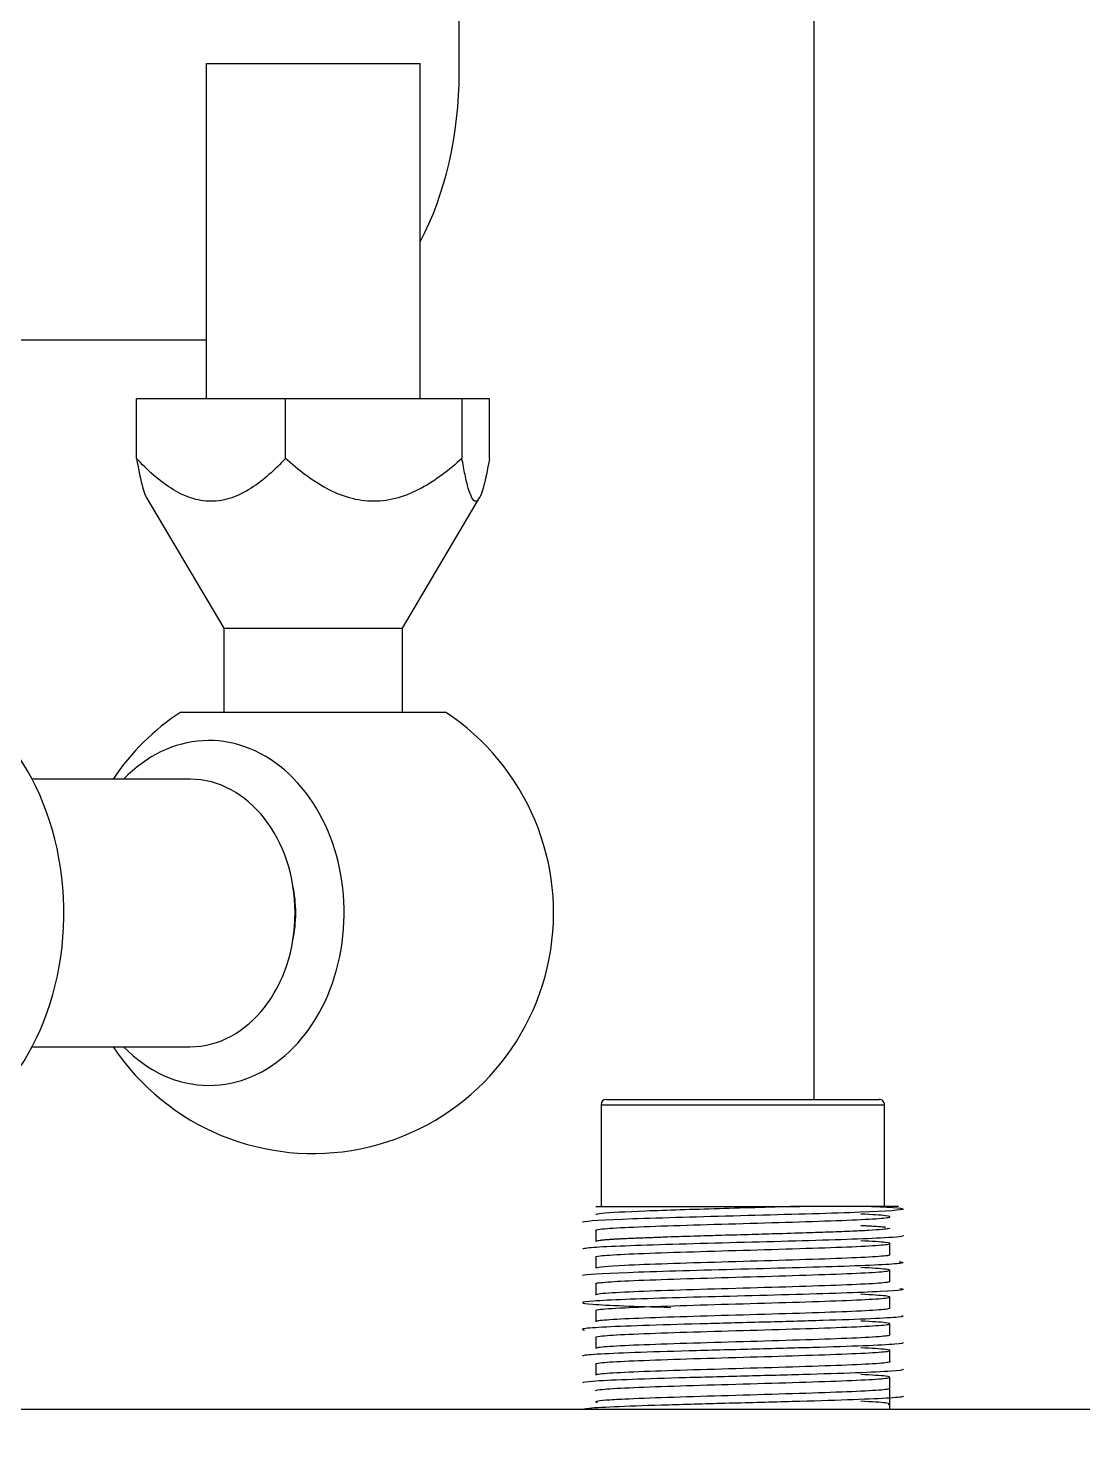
# Model space of a CAD drawing. Extents: x -681219 to -550379, y -242630 to -158199.
# Drawn here: x -601870.9 to -601831.4, y -230010.7 to -229958.2 of the extents above; entities that cross this region are included whole.
import ezdxf

# ---------------------------------------------------------------- set-up
doc = ezdxf.new("R2010")
doc.units = 0
doc.header["$LTSCALE"] = 1000
doc.layers.get('0').update_dxf_attribs({"linetype": 'CONTINUOUS'})

# ---------------------------------------------------------------- blocks, each defined once
blk = doc.blocks.new('CYPJ15001B0001XY_A_CYPJ1000_V_1')
at = {"color": 0, "linetype": 'ByBlock', "lineweight": -2}
for p, q in [((-527.5, -745.131), (-527.5, -522.153)), ((-487.5, -575.83), (-487.5, -697.501)), ((-513.93, -690.998), (-513.93, -696.91)), ((-503.93, -696.91), (-503.93, -690.998)), ((-491.933, -694.902), (-489.702, -694.902)), ((-489.702, -700.471), (-489.702, -694.902)), ((-493.385, -695.262), (-498.275, -698.16)), ((-501.419, -696.552), (-501.419, -706.45)), ((-477.17, -697.501), (-489.702, -697.501)), ((-477.17, -697.501), (-477.17, -705.501)), ((-498.275, -698.16), (-501.419, -698.16)), ((-498.275, -698.16), (-498.275, -704.841)), ((-510.173, -700.708), (-509.958, -700.752)), ((-507.902, -700.752), (-507.687, -700.708)), ((-491.933, -700.471), (-489.702, -700.471)), ((-489.702, -707.069), (-489.702, -700.471)), ((-501.419, -704.841), (-498.275, -704.841)), ((-498.275, -704.841), (-493.385, -707.74)), ((-489.702, -705.501), (-477.17, -705.501)), ((-477.5, -706.967), (-462.5, -706.967)), ((-489.702, -707.069), (-491.933, -707.069)), ((-489.702, -708.099), (-489.702, -707.069)), ((-491.933, -708.099), (-489.702, -708.099)), ((-525.791, -712.07), (-526.213, -712.07)), ((-524.791, -712.07), (-525.213, -712.07)), ((-523.791, -712.07), (-524.213, -712.07)), ((-522.791, -712.07), (-523.213, -712.07)), ((-521.791, -712.07), (-522.213, -712.07)), ((-520.791, -712.07), (-521.213, -712.07)), ((-519.9, -712.07), (-519.9, -719.697)), ((-516.1, -712.27), (-519.9, -712.27)), ((-516.1, -712.27), (-516.1, -722.87)), ((-515.9, -712.47), (-515.9, -722.67)), ((-462.5, -720.221), (-515.9, -720.221)), ((-527.5, -723.07), (-526.713, -723.07)), ((-526.713, -723.07), (-526.291, -723.07)), ((-525.713, -723.07), (-525.291, -723.07)), ((-524.713, -723.07), (-524.291, -723.07)), ((-523.713, -723.07), (-523.291, -723.07)), ((-522.713, -723.07), (-522.291, -723.07)), ((-521.713, -723.07), (-521.291, -723.07)), ((-519.9, -722.87), (-516.1, -722.87))]:
    blk.add_line(p, q, dxfattribs=at)
for centre, radius, start, end in [((-508.93, -701.501), 8.995, 123.7687, 326.6199), ((-508.93, -701.501), 8.995, 33.3801, 56.2313), ((-516.1, -712.47), 0.2, 0, 90), ((-516.1, -722.67), 0.2, 270, 0)]:
    blk.add_arc(centre, radius, start, end, dxfattribs=at)
for centre, major_axis, ratio, start_param, end_param in [((-508.93, -685.129), (-9, 0), 0.784323, 0.296797, 2.891735), ((-508.93, -697.609), (-6.447, 0), 0.784323, 0, 3.824701), ((-508.93, -697.609), (-6.447, 0), 0.784323, 5.600077, 6.283185), ((-508.93, -696.91), (5, 0), 0.784323, 3.141593, 6.283185), ((-508.93, -697.609), (-4.137, 0), 0.784323, 1.319655, 1.821938), ((-477.5, -700.539), (-10, 0), 0.642788, 0.881744, 1.570796)]:
    blk.add_ellipse(centre, major_axis=major_axis, ratio=ratio, start_param=start_param, end_param=end_param, dxfattribs=at)
for points, knots in [([(-491.933, -700.471), (-492.361, -700.072), (-492.749, -699.654), (-493.194, -698.957), (-493.319, -698.712), (-493.447, -698.336), (-493.481, -698.209), (-493.526, -697.951), (-493.538, -697.819), (-493.538, -697.428), (-493.493, -697.171), (-493.322, -696.666), (-493.198, -696.423), (-492.903, -695.96), (-492.731, -695.737), (-492.352, -695.308), (-492.148, -695.102), (-491.933, -694.902)], [0, 0, 0, 0, 0.25, 0.25, 0.375, 0.375, 0.4375, 0.4375, 0.5, 0.5, 0.625, 0.625, 0.75, 0.75, 0.875, 0.875, 1, 1, 1, 1]), ([(-491.933, -694.902), (-492.361, -694.976), (-492.749, -695.053), (-493.194, -695.182), (-493.319, -695.227), (-493.411, -695.277), (-493.417, -695.281), (-493.423, -695.284)], [0, 0, 0, 0, 0.25, 0.25, 0.375, 0.375, 0.3845235, 0.3845235, 0.3845235, 0.3845235]), ([(-491.933, -707.069), (-492.361, -706.597), (-492.748, -706.101), (-493.194, -705.276), (-493.319, -704.985), (-493.447, -704.54), (-493.481, -704.389), (-493.526, -704.083), (-493.537, -703.927), (-493.538, -703.464), (-493.493, -703.16), (-493.322, -702.561), (-493.198, -702.273), (-492.903, -701.724), (-492.731, -701.461), (-492.352, -700.951), (-492.148, -700.707), (-491.933, -700.471)], [0, 0, 0, 0, 0.25, 0.25, 0.375, 0.375, 0.4375, 0.4375, 0.5, 0.5, 0.625, 0.625, 0.75, 0.75, 0.875, 0.875, 1, 1, 1, 1]), ([(-491.933, -708.099), (-492.361, -708.026), (-492.749, -707.948), (-493.194, -707.819), (-493.319, -707.774), (-493.447, -707.704), (-493.481, -707.681), (-493.526, -707.633), (-493.537, -707.609), (-493.538, -707.537), (-493.492, -707.489), (-493.321, -707.396), (-493.198, -707.351), (-492.903, -707.265), (-492.73, -707.224), (-492.352, -707.144), (-492.148, -707.106), (-491.933, -707.069)], [0, 0, 0, 0, 0.25, 0.25, 0.375, 0.375, 0.4375, 0.4375, 0.5, 0.5, 0.625, 0.625, 0.75, 0.75, 0.875, 0.875, 1, 1, 1, 1]), ([(-526.995, -723.565), (-527.001, -723.574), (-527.028, -723.563), (-527.076, -723.079), (-527.139, -721.585), (-527.202, -719.466), (-527.265, -717.052), (-527.328, -714.718), (-527.392, -712.829), (-527.451, -711.751), (-527.489, -711.556), (-527.506, -711.572)], [0.8530061, 0.8530061, 0.8530061, 0.8530061, 0.8575003, 0.8737503, 0.8900003, 0.9062503, 0.9225003, 0.9387503, 0.9550004, 0.9712504, 0.984375, 0.984375, 0.984375, 0.984375]), ([(-525.987, -723.543), (-525.992, -723.561), (-526.018, -723.609), (-526.065, -723.258), (-526.128, -721.901), (-526.191, -719.87), (-526.254, -717.481), (-526.317, -715.106), (-526.381, -713.115), (-526.44, -711.892), (-526.479, -711.599), (-526.496, -711.574)], [0.59375, 0.59375, 0.59375, 0.59375, 0.5975001, 0.6137501, 0.6300001, 0.6462501, 0.6625001, 0.6787501, 0.6950001, 0.7112502, 0.7246755, 0.7246755, 0.7246755, 0.7246755]), ([(-524.992, -723.558), (-525.012, -723.608), (-525.054, -723.401), (-525.117, -722.196), (-525.18, -720.263), (-525.243, -717.911), (-525.306, -715.506), (-525.369, -713.422), (-525.431, -712.018), (-525.472, -711.632), (-525.491, -711.583)], [0.3378312, 0.3378312, 0.3378312, 0.3378312, 0.3537499, 0.3699999, 0.3862499, 0.4024999, 0.4187499, 0.4349999, 0.4512499, 0.466338, 0.466338, 0.466338, 0.466338]), ([(-523.982, -723.522), (-524.002, -723.619), (-524.043, -723.518), (-524.106, -722.468), (-524.169, -720.643), (-524.232, -718.339), (-524.295, -715.916), (-524.358, -713.75), (-524.421, -712.179), (-524.478, -711.521), (-524.514, -711.563), (-524.528, -711.654)], [0.078125, 0.078125, 0.078125, 0.078125, 0.0937496, 0.1099997, 0.1262497, 0.1424997, 0.1587497, 0.1749997, 0.1912497, 0.2074997, 0.21875, 0.21875, 0.21875, 0.21875]), ([(-522.969, -723.446), (-523.009, -723.746), (-523.048, -723.483), (-523.127, -721.962), (-523.166, -720.713), (-523.245, -717.87), (-523.284, -716.291), (-523.363, -713.621), (-523.402, -712.542), (-523.481, -711.447), (-523.52, -711.435), (-523.599, -712.489), (-523.638, -713.552), (-523.678, -714.877)], [0.8125, 0.8125, 0.8125, 0.8125, 0.84375, 0.84375, 0.875, 0.875, 0.90625, 0.90625, 0.9375, 0.9375, 0.96875, 0.96875, 1, 1, 1, 1]), ([(-521.966, -723.414), (-521.986, -723.579), (-522.005, -723.614), (-522.064, -723.292), (-522.104, -722.51), (-522.182, -720.21), (-522.222, -718.703), (-522.3, -715.741), (-522.34, -714.3), (-522.417, -712.285), (-522.454, -711.678), (-522.491, -711.583)], [0.5468766, 0.5468766, 0.5468766, 0.5468766, 0.5625, 0.5625, 0.59375, 0.59375, 0.625, 0.625, 0.65625, 0.65625, 0.68595, 0.68595, 0.68595, 0.68595]), ([(-520.995, -723.561), (-521.023, -723.608), (-521.052, -723.364), (-521.12, -722.148), (-521.159, -720.942), (-521.238, -718.139), (-521.277, -716.556), (-521.356, -713.832), (-521.395, -712.703), (-521.453, -711.81), (-521.472, -711.64), (-521.491, -711.59)], [0.2897192, 0.2897192, 0.2897192, 0.2897192, 0.3125, 0.3125, 0.34375, 0.34375, 0.375, 0.375, 0.40625, 0.40625, 0.4210244, 0.4210244, 0.4210244, 0.4210244]), ([(-519.9, -722.383), (-519.939, -723.269), (-519.979, -723.689), (-520.057, -723.389), (-520.097, -722.667), (-520.176, -720.451), (-520.215, -718.967), (-520.294, -716), (-520.333, -714.532), (-520.412, -712.374), (-520.451, -711.694), (-520.492, -711.581), (-520.494, -711.577), (-520.496, -711.574)], [0, 0, 0, 0, 0.03125, 0.03125, 0.0625, 0.0625, 0.09375, 0.09375, 0.125, 0.125, 0.15625, 0.15625, 0.1578811, 0.1578811, 0.1578811, 0.1578811]), ([(-527.111, -713.159), (-527.125, -712.872), (-527.139, -712.636), (-527.167, -712.282), (-527.181, -712.164), (-527.209, -712.052), (-527.223, -712.059), (-527.236, -712.128), (-527.236, -712.128), (-527.236, -712.128)], [0, 0, 0, 0, 0.25, 0.25, 0.5, 0.5, 0.75, 0.75, 0.7500107, 0.7500107, 0.7500107, 0.7500107]), ([(-526.8, -712.081), (-526.784, -712.046), (-526.768, -712.099), (-526.73, -712.414), (-526.709, -712.729), (-526.689, -713.159)], [0.7763019, 0.7763019, 0.7763019, 0.7763019, 0.875, 0.875, 1, 1, 1, 1]), ([(-526.111, -713.159), (-526.132, -712.729), (-526.153, -712.414), (-526.185, -712.145), (-526.196, -712.091), (-526.207, -712.075)], [0, 0, 0, 0, 0.125, 0.125, 0.1908279, 0.1908279, 0.1908279, 0.1908279]), ([(-525.799, -712.079), (-525.783, -712.048), (-525.767, -712.102), (-525.73, -712.414), (-525.709, -712.729), (-525.689, -713.159)], [0.7784894, 0.7784894, 0.7784894, 0.7784894, 0.875, 0.875, 1, 1, 1, 1]), ([(-525.111, -713.159), (-525.132, -712.729), (-525.153, -712.414), (-525.184, -712.151), (-525.195, -712.098), (-525.205, -712.079)], [0, 0, 0, 0, 0.125, 0.125, 0.1864885, 0.1864885, 0.1864885, 0.1864885]), ([(-524.797, -712.076), (-524.782, -712.053), (-524.767, -712.107), (-524.73, -712.414), (-524.709, -712.729), (-524.689, -713.159)], [0.7825625, 0.7825625, 0.7825625, 0.7825625, 0.875, 0.875, 1, 1, 1, 1]), ([(-524.111, -713.159), (-524.132, -712.729), (-524.153, -712.414), (-524.184, -712.154), (-524.194, -712.102), (-524.204, -712.081)], [0, 0, 0, 0, 0.125, 0.125, 0.1841561, 0.1841561, 0.1841561, 0.1841561]), ([(-523.802, -712.084), (-523.787, -712.05), (-523.773, -712.083), (-523.735, -712.346), (-523.712, -712.681), (-523.689, -713.159)], [0.593585, 0.593585, 0.593585, 0.593585, 0.75, 0.75, 1, 1, 1, 1]), ([(-523.111, -713.159), (-523.135, -712.684), (-523.158, -712.351), (-523.193, -712.104), (-523.205, -712.064), (-523.217, -712.069)], [0, 0, 0, 0, 0.25, 0.25, 0.3748376, 0.3748376, 0.3748376, 0.3748376]), ([(-522.8, -712.08), (-522.793, -712.067), (-522.766, -712.068), (-522.729, -712.407), (-522.698, -712.963), (-522.689, -713.159)], [0.777108, 0.777108, 0.777108, 0.777108, 0.8166664, 0.9430551, 1, 1, 1, 1]), ([(-521.8, -712.081), (-521.784, -712.047), (-521.767, -712.099), (-521.73, -712.414), (-521.709, -712.729), (-521.689, -713.159)], [0.7771415, 0.7771415, 0.7771415, 0.7771415, 0.875, 0.875, 1, 1, 1, 1]), ([(-521.111, -713.159), (-521.114, -713.12), (-521.118, -713.029), (-521.126, -712.885), (-521.136, -712.719), (-521.147, -712.544), (-521.161, -712.373), (-521.18, -712.191), (-521.196, -712.106), (-521.205, -712.083), (-521.207, -712.081)], [0, 0, 0, 0, 0.0114694, 0.0267417, 0.0458162, 0.0687014, 0.0954145, 0.1259717, 0.1786376, 0.1864115, 0.1864115, 0.1864115, 0.1864115]), ([(-520.798, -712.077), (-520.783, -712.051), (-520.767, -712.105), (-520.73, -712.414), (-520.71, -712.729), (-520.689, -713.159)], [0.7810894, 0.7810894, 0.7810894, 0.7810894, 0.875, 0.875, 1, 1, 1, 1]), ([(-519.9, -719.697), (-519.93, -718.755), (-519.959, -717.696), (-520.019, -715.673), (-520.049, -714.716), (-520.108, -713.177), (-520.138, -712.595), (-520.182, -712.158), (-520.197, -712.082), (-520.212, -712.076)], [0, 0, 0, 0, 0.125, 0.125, 0.25, 0.25, 0.375, 0.375, 0.4375297, 0.4375297, 0.4375297, 0.4375297]), ([(-526.708, -723.067), (-526.718, -723.078), (-526.727, -723.059), (-526.757, -722.908), (-526.778, -722.662), (-526.82, -721.924), (-526.841, -721.432), (-526.882, -720.277), (-526.903, -719.615), (-526.945, -718.218), (-526.966, -717.486), (-527.007, -716.061), (-527.028, -715.369), (-527.07, -714.134), (-527.091, -713.588), (-527.111, -713.159)], [0.1937171, 0.1937171, 0.1937171, 0.1937171, 0.25, 0.25, 0.375, 0.375, 0.5, 0.5, 0.625, 0.625, 0.75, 0.75, 0.875, 0.875, 1, 1, 1, 1]), ([(-526.689, -713.159), (-526.668, -713.589), (-526.647, -714.133), (-526.605, -715.37), (-526.584, -716.061), (-526.543, -717.486), (-526.522, -718.218), (-526.48, -719.615), (-526.459, -720.277), (-526.418, -721.432), (-526.397, -721.924), (-526.355, -722.662), (-526.334, -722.908), (-526.293, -723.117), (-526.272, -723.079), (-526.23, -722.727), (-526.209, -722.412), (-526.189, -721.982)], [0, 0, 0, 0, 0.125, 0.125, 0.25, 0.25, 0.375, 0.375, 0.5, 0.5, 0.625, 0.625, 0.75, 0.75, 0.875, 0.875, 1, 1, 1, 1]), ([(-525.707, -723.066), (-525.717, -723.079), (-525.727, -723.061), (-525.757, -722.908), (-525.778, -722.662), (-525.82, -721.924), (-525.841, -721.432), (-525.882, -720.277), (-525.903, -719.615), (-525.945, -718.218), (-525.966, -717.486), (-526.007, -716.061), (-526.028, -715.37), (-526.07, -714.133), (-526.091, -713.589), (-526.111, -713.159)], [0.1914126, 0.1914126, 0.1914126, 0.1914126, 0.25, 0.25, 0.375, 0.375, 0.5, 0.5, 0.625, 0.625, 0.75, 0.75, 0.875, 0.875, 1, 1, 1, 1]), ([(-525.689, -713.159), (-525.668, -713.589), (-525.647, -714.133), (-525.605, -715.37), (-525.584, -716.061), (-525.543, -717.486), (-525.522, -718.218), (-525.48, -719.615), (-525.459, -720.277), (-525.418, -721.432), (-525.397, -721.924), (-525.355, -722.662), (-525.334, -722.908), (-525.293, -723.116), (-525.272, -723.079), (-525.23, -722.727), (-525.209, -722.412), (-525.189, -721.982)], [0, 0, 0, 0, 0.125, 0.125, 0.25, 0.25, 0.375, 0.375, 0.5, 0.5, 0.625, 0.625, 0.75, 0.75, 0.875, 0.875, 1, 1, 1, 1]), ([(-524.705, -723.062), (-524.715, -723.082), (-524.726, -723.065), (-524.757, -722.908), (-524.778, -722.662), (-524.82, -721.924), (-524.841, -721.432), (-524.882, -720.277), (-524.903, -719.615), (-524.945, -718.218), (-524.966, -717.486), (-525.007, -716.061), (-525.028, -715.37), (-525.07, -714.133), (-525.091, -713.589), (-525.111, -713.159)], [0.1864014, 0.1864014, 0.1864014, 0.1864014, 0.25, 0.25, 0.375, 0.375, 0.5, 0.5, 0.625, 0.625, 0.75, 0.75, 0.875, 0.875, 1, 1, 1, 1]), ([(-524.689, -713.159), (-524.668, -713.589), (-524.647, -714.133), (-524.605, -715.37), (-524.584, -716.061), (-524.543, -717.486), (-524.522, -718.219), (-524.48, -719.615), (-524.459, -720.278), (-524.418, -721.432), (-524.397, -721.924), (-524.355, -722.662), (-524.334, -722.908), (-524.293, -723.116), (-524.272, -723.08), (-524.23, -722.726), (-524.209, -722.412), (-524.189, -721.982)], [0, 0, 0, 0, 0.125, 0.125, 0.25, 0.25, 0.375, 0.375, 0.5, 0.5, 0.625, 0.625, 0.75, 0.75, 0.875, 0.875, 1, 1, 1, 1]), ([(-523.705, -723.062), (-523.715, -723.081), (-523.726, -723.065), (-523.757, -722.908), (-523.778, -722.662), (-523.82, -721.924), (-523.841, -721.432), (-523.882, -720.278), (-523.903, -719.615), (-523.945, -718.219), (-523.966, -717.486), (-524.007, -716.061), (-524.028, -715.37), (-524.07, -714.133), (-524.091, -713.589), (-524.111, -713.159)], [0.1867361, 0.1867361, 0.1867361, 0.1867361, 0.25, 0.25, 0.375, 0.375, 0.5, 0.5, 0.625, 0.625, 0.75, 0.75, 0.875, 0.875, 1, 1, 1, 1]), ([(-523.689, -713.159), (-523.668, -713.589), (-523.647, -714.133), (-523.605, -715.37), (-523.584, -716.061), (-523.543, -717.486), (-523.522, -718.218), (-523.48, -719.615), (-523.459, -720.277), (-523.418, -721.432), (-523.397, -721.924), (-523.355, -722.662), (-523.334, -722.908), (-523.293, -723.117), (-523.272, -723.079), (-523.23, -722.727), (-523.209, -722.412), (-523.189, -721.982)], [0, 0, 0, 0, 0.125, 0.125, 0.25, 0.25, 0.375, 0.375, 0.5, 0.5, 0.625, 0.625, 0.75, 0.75, 0.875, 0.875, 1, 1, 1, 1]), ([(-522.708, -723.065), (-522.718, -723.078), (-522.727, -723.06), (-522.778, -722.801), (-522.82, -722.01), (-522.883, -720.277), (-522.903, -719.612), (-522.945, -718.216), (-522.966, -717.484), (-523.008, -716.063), (-523.028, -715.372), (-523.07, -714.133), (-523.091, -713.586), (-523.111, -713.159)], [0.1931073, 0.1931073, 0.1931073, 0.1931073, 0.25, 0.25, 0.5, 0.5, 0.625, 0.625, 0.75, 0.75, 0.875, 0.875, 1, 1, 1, 1]), ([(-522.689, -713.159), (-522.668, -713.589), (-522.647, -714.133), (-522.605, -715.37), (-522.584, -716.061), (-522.543, -717.486), (-522.522, -718.218), (-522.48, -719.615), (-522.459, -720.277), (-522.418, -721.432), (-522.397, -721.924), (-522.355, -722.662), (-522.334, -722.908), (-522.293, -723.116), (-522.272, -723.079), (-522.23, -722.727), (-522.209, -722.412), (-522.189, -721.982)], [0, 0, 0, 0, 0.125, 0.125, 0.25, 0.25, 0.375, 0.375, 0.5, 0.5, 0.625, 0.625, 0.75, 0.75, 0.875, 0.875, 1, 1, 1, 1]), ([(-521.705, -723.058), (-521.715, -723.079), (-521.726, -723.064), (-521.778, -722.808), (-521.82, -722.006), (-521.903, -719.704), (-521.945, -718.196), (-522.028, -715.351), (-522.07, -714.018), (-522.111, -713.159)], [0.1864743, 0.1864743, 0.1864743, 0.1864743, 0.25, 0.25, 0.5, 0.5, 0.75, 0.75, 1, 1, 1, 1]), ([(-521.689, -713.159), (-521.668, -713.589), (-521.647, -714.133), (-521.605, -715.37), (-521.584, -716.061), (-521.543, -717.486), (-521.522, -718.219), (-521.48, -719.615), (-521.459, -720.278), (-521.418, -721.432), (-521.397, -721.924), (-521.355, -722.662), (-521.334, -722.908), (-521.293, -723.116), (-521.272, -723.08), (-521.23, -722.726), (-521.21, -722.412), (-521.189, -721.982)], [0, 0, 0, 0, 0.125, 0.125, 0.25, 0.25, 0.375, 0.375, 0.5, 0.5, 0.625, 0.625, 0.75, 0.75, 0.875, 0.875, 1, 1, 1, 1]), ([(-520.71, -723.065), (-520.719, -723.077), (-520.737, -723.041), (-520.767, -722.792), (-520.8, -722.335), (-520.833, -721.672), (-520.861, -720.921), (-520.891, -719.994), (-520.924, -719.002), (-520.957, -717.875), (-520.985, -716.853), (-521.016, -715.778), (-521.041, -715.032), (-521.059, -714.511), (-521.069, -714.254), (-521.079, -713.984), (-521.089, -713.706), (-521.1, -713.424), (-521.108, -713.249), (-521.111, -713.159)], [0.1920988, 0.1920988, 0.1920988, 0.1920988, 0.2508059, 0.3081505, 0.376963, 0.4361459, 0.5009213, 0.5524619, 0.6254414, 0.683265, 0.7497536, 0.8019731, 0.874281, 0.8907092, 0.9089563, 0.9290181, 0.9508868, 0.9745513, 1, 1, 1, 1]), ([(-520.689, -713.159), (-520.668, -713.589), (-520.647, -714.133), (-520.605, -715.37), (-520.585, -716.061), (-520.543, -717.486), (-520.522, -718.219), (-520.48, -719.614), (-520.46, -720.278), (-520.418, -721.432), (-520.397, -721.924), (-520.355, -722.662), (-520.335, -722.908), (-520.293, -723.116), (-520.272, -723.079), (-520.23, -722.727), (-520.21, -722.412), (-520.189, -721.982)], [0, 0, 0, 0, 0.125, 0.125, 0.25, 0.25, 0.375, 0.375, 0.5, 0.5, 0.625, 0.625, 0.75, 0.75, 0.875, 0.875, 1, 1, 1, 1]), ([(-519.902, -723.395), (-519.901, -723.382), (-519.901, -723.287), (-519.901, -722.983), (-519.901, -722.803), (-519.901, -722.358), (-519.901, -722.093), (-519.9, -721.202), (-519.9, -720.478), (-519.9, -719.697)], [0.3387318, 0.3387318, 0.3387318, 0.3387318, 0.5, 0.5, 0.625, 0.625, 0.75, 0.75, 1, 1, 1, 1]), ([(-527.314, -723.012), (-527.293, -723.117), (-527.272, -723.079), (-527.23, -722.727), (-527.209, -722.412), (-527.189, -721.982)], [0.75, 0.75, 0.75, 0.75, 0.875, 0.875, 1, 1, 1, 1]), ([(-520.611, -721.982), (-520.615, -722.029), (-520.619, -722.125), (-520.626, -722.261), (-520.634, -722.392), (-520.641, -722.515), (-520.65, -722.63), (-520.658, -722.735), (-520.667, -722.827), (-520.673, -722.879), (-520.675, -722.902)], [0, 0, 0, 0, 0.0140037, 0.0284989, 0.0434864, 0.0589686, 0.0749505, 0.0914379, 0.1084352, 0.1251649, 0.1251649, 0.1251649, 0.1251649])]:
    blk.add_open_spline(points, degree=3, knots=knots, dxfattribs=at)
blk.add_open_spline([(-522.111, -713.159), (-522.143, -712.516), (-522.174, -712.141), (-522.205, -712.081)], degree=3, dxfattribs=at)

msp = doc.modelspace()

# ---------------------------------------------------------------- linework, layer by layer
at = {"color": 4}
msp.add_circle((-602561.7373, -229682.3646), 700, dxfattribs=at)

# ---------------------------------------------------------------- block references
at = {"color": 4, "rotation": 89.99999999999999}
msp.add_blockref('CYPJ15001B0001XY_A_CYPJ1000_V_1', (-602561.7373, -229482.3646), dxfattribs=at)

doc.saveas('drawing.dxf')
